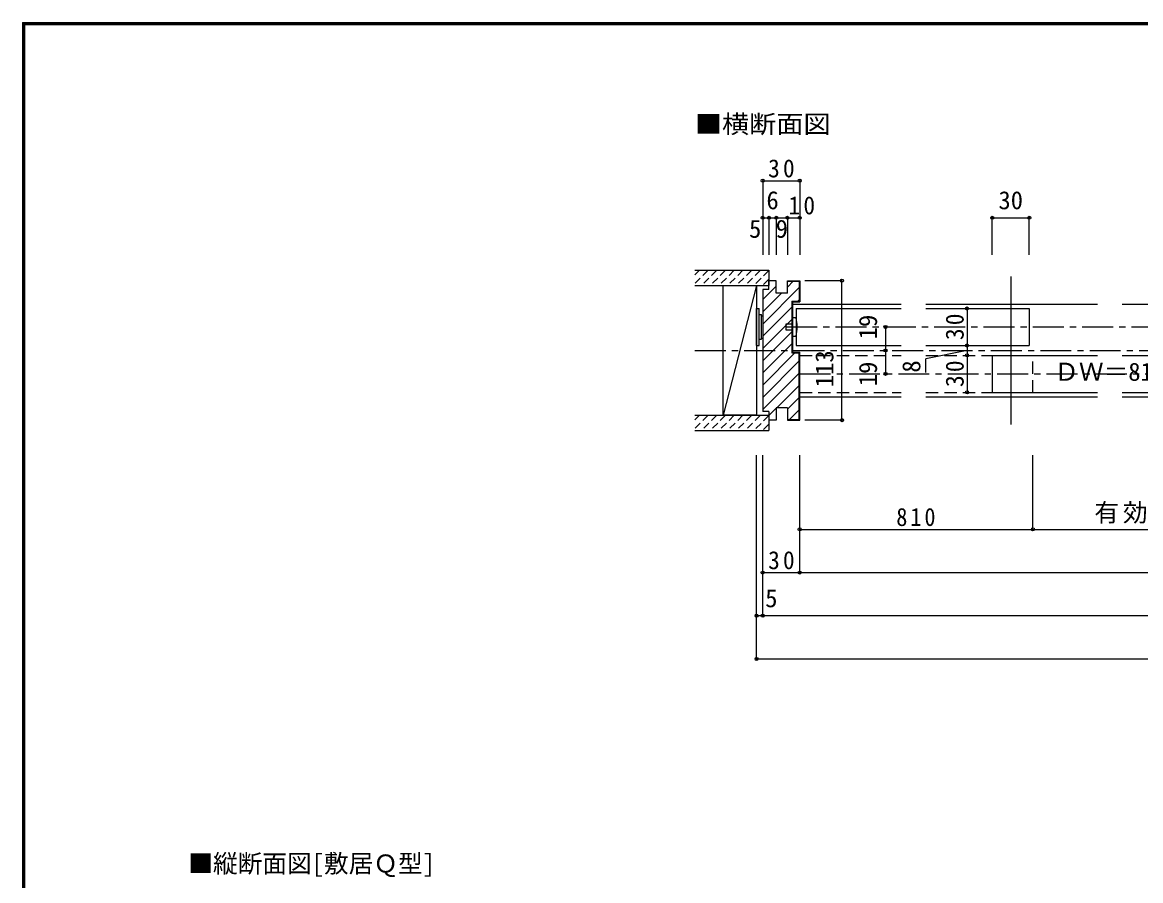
# Model space of a CAD drawing. Units: millimetres, scale not verified. Extents: x -973 to 977, y -718 to 696.
# Drawn here: x -973 to -67, y 0 to 696 of the extents above; entities that cross this region are included whole.
import ezdxf
from ezdxf.enums import TextEntityAlignment as Align

# ---------------------------------------------------------------- set-up
doc = ezdxf.new("R2010")
doc.units = ezdxf.units.MM
doc.header["$LTSCALE"] = 5
doc.header["$PDMODE"] = 32
doc.header["$PDSIZE"] = 2.5
for name, pattern in [('CHAIN1', [8, 5, -1, 1, -1]), ('DASHED1', [1.8, 1.2, -0.6]), ('DASHED2', [3, 2, -1])]:
    doc.linetypes.add(name, pattern=pattern)
for name, color, linetype in [('0-1_通り芯', 4, 'CHAIN1'), ('0-2_柱', 7, 'Continuous'), ('0-3_仕上', 2, 'Continuous'), ('0-4_枠', 3, 'Continuous'), ('0-6_扉', 6, 'Continuous'), ('0-7_金物', 7, 'Continuous'), ('0-A_文字', 7, 'Continuous'), ('0-B_寸法', 7, 'Continuous'), ('0-C_ﾊｯﾁ', 4, 'Continuous'), ('F-1_通り芯', 6, 'Continuous')]:
    doc.layers.add(name, color=color, linetype=linetype)
doc.styles.add('ＭＳ ゴシック', font='')
doc.styles.get('ＭＳ ゴシック').set_extended_font_data('MS Gothic')

msp = doc.modelspace()

# ---------------------------------------------------------------- linework, layer by layer
at = {"layer": '0-1_通り芯'}
for p, q in [((-354.316, 449), (357.698, 449)), ((-428.316, 430), (431.653, 430)), ((-343.316, 411), (346.698, 411))]:
    msp.add_line(p, q, dxfattribs=at)
at = {"layer": '0-2_柱'}
for p, q in [((-405.316, 482.5), (-378.316, 482.5)), ((-405.316, 377.5), (-405.316, 482.5)), ((-378.316, 482.5), (-405.316, 377.5)), ((-378.316, 482.5), (-378.316, 377.5)), ((-378.316, 377.5), (-405.316, 377.5))]:
    msp.add_line(p, q, dxfattribs=at)
at = {"layer": '0-3_仕上'}
for p, q in [((-428.316, 495), (-368.316, 495)), ((-368.316, 495), (-368.316, 482.5)), ((-428.316, 482.5), (-368.316, 482.5)), ((-428.316, 377.5), (-368.316, 377.5)), ((-368.316, 377.5), (-368.316, 365)), ((-428.316, 365), (-368.316, 365))]:
    msp.add_line(p, q, dxfattribs=at)
at = {"layer": '0-4_枠'}
for p, q in [((-368.316, 479.5), (-368.316, 486.5)), ((-362.316, 486.5), (-368.316, 486.5)), ((-362.316, 476.5), (-362.316, 486.5)), ((-353.316, 476.5), (-353.316, 486.5)), ((-353.316, 486.5), (-343.316, 486.5)), ((-353.316, 486), (-343.816, 486)), ((-343.816, 486), (-343.816, 470)), ((-343.316, 486.5), (-343.316, 469.5)), ((-368.316, 479.5), (-373.316, 479.5)), ((-373.316, 479.5), (-373.316, 380.5)), ((-353.316, 476.5), (-362.316, 476.5)), ((-349.816, 470), (-343.816, 470)), ((-349.816, 470), (-349.816, 428)), ((-349.316, 469.5), (-343.316, 469.5)), ((-349.316, 469.5), (-349.316, 428.5)), ((-349.816, 428), (-343.816, 428)), ((-349.316, 428.5), (-343.316, 428.5)), ((-343.816, 374), (-343.816, 428)), ((-343.316, 373.5), (-343.316, 428.5)), ((-362.316, 383.5), (-362.316, 373.5)), ((-353.316, 383.5), (-362.316, 383.5)), ((-353.316, 383.5), (-353.316, 373.5)), ((-368.316, 380.5), (-373.316, 380.5)), ((-368.316, 380.5), (-368.316, 373.5)), ((-362.316, 373.5), (-368.316, 373.5)), ((-353.316, 374), (-343.816, 374)), ((-353.316, 373.5), (-343.316, 373.5))]:
    msp.add_line(p, q, dxfattribs=at)
at = {"layer": '0-4_枠', "color": 4}
for p, q in [((-349.316, 467.5), (-261.066, 467.5)), ((-241.066, 467.5), (-102.066, 467.5)), ((-82.066, 467.5), (77.932, 467.5)), ((-343.316, 392.5), (-261.066, 392.5)), ((-241.066, 392.5), (-102.066, 392.5)), ((-82.066, 392.5), (77.932, 392.5))]:
    msp.add_line(p, q, dxfattribs=at)
at = {"layer": '0-6_扉', "color": 3}
msp.add_line((-172.312, 490), (-172.312, 370), dxfattribs=at)
at = {"layer": '0-6_扉'}
for p, q in [((-346.316, 464), (-346.316, 434)), ((-346.316, 464), (-261.066, 464)), ((-241.066, 464), (-157.312, 464)), ((-157.312, 464), (-157.312, 434)), ((-346.316, 434), (-261.066, 434)), ((-241.066, 434), (-157.312, 434)), ((-187.312, 426), (-187.312, 396)), ((-187.312, 426), (-102.066, 426)), ((-82.066, 426), (1.691, 426)), ((-187.312, 396), (-102.066, 396)), ((-82.066, 396), (1.691, 396))]:
    msp.add_line(p, q, dxfattribs=at)
at = {"layer": '0-6_扉', "color": 2, "linetype": 'DASHED2'}
for p, q in [((-343.316, 396), (-343.316, 426)), ((-343.316, 426), (-261.066, 426)), ((-241.066, 426), (-154.312, 426)), ((-154.312, 396), (-154.312, 426)), ((-343.316, 396), (-261.066, 396)), ((-241.066, 396), (-154.312, 396))]:
    msp.add_line(p, q, dxfattribs=at)
at = {"layer": '0-7_金物'}
for p, q in [((-378.316, 464.068), (-376.316, 464.068)), ((-378.316, 434.068), (-378.316, 464.068)), ((-376.316, 434.068), (-376.316, 464.068)), ((-376.316, 459.068), (-374.316, 459.068)), ((-374.316, 439.068), (-374.316, 459.068)), ((-374.316, 458.068), (-373.309, 458.068)), ((-354.316, 446.5), (-354.316, 451.5)), ((-354.316, 451.5), (-349.316, 451.5)), ((-349.316, 446.5), (-354.316, 446.5)), ((-376.316, 439.068), (-374.316, 439.068)), ((-374.316, 440.068), (-373.309, 440.068)), ((-349.316, 441.5), (-346.316, 441.5)), ((-378.316, 434.068), (-376.316, 434.068))]:
    msp.add_line(p, q, dxfattribs=at)
msp.add_lwpolyline([(-346.316, 456.5), (-349.316, 456.5), (-349.316, 441.5)], dxfattribs=at)
msp.add_arc((-373.941, 449), 28.625, 344.81071, 15.18929, dxfattribs=at)
at = {"layer": '0-B_寸法', "color": 4}
for p, q in [((-373.316, 567.5), (-373.316, 507.5)), ((-373.316, 567.5), (-343.316, 567.5)), ((-343.316, 567.5), (-343.316, 507.5)), ((-373.316, 537.5), (-343.316, 537.5)), ((-368.316, 537.5), (-368.316, 507.5)), ((-362.316, 537.5), (-362.316, 507.5)), ((-353.316, 537.5), (-353.316, 507.5)), ((-187.312, 537.5), (-157.312, 537.5)), ((-187.312, 507.5), (-187.312, 537.5)), ((-157.312, 507.5), (-157.312, 537.5)), ((-309.122, 486.5), (-339.186, 486.5)), ((-309.122, 373.5), (-309.122, 485.5)), ((-207.718, 464), (-207.718, 434)), ((-273.819, 449), (-273.819, 430)), ((-273.819, 430), (-273.819, 411)), ((-207.718, 430), (-241.173, 423.209)), ((-207.718, 434), (-207.718, 396)), ((-241.173, 412.166), (-241.173, 423.209)), ((-309.122, 373.5), (-339.186, 373.5)), ((-378.316, 180), (-378.316, 345)), ((-373.316, 215), (-373.316, 345)), ((-343.316, 250), (-343.316, 345)), ((-154.312, 285), (-154.312, 345)), ((-343.316, 285), (-154.312, 285)), ((-154.312, 285), (157.695, 285)), ((-373.316, 250), (-343.316, 250)), ((-343.316, 250), (346.698, 250)), ((-373.316, 215), (-378.316, 215)), ((376.698, 215), (-373.316, 215)), ((-378.316, 180), (381.684, 180))]:
    msp.add_line(p, q, dxfattribs=at)
at = {"layer": '0-B_寸法'}
for p in [(-373.316, 567.5), (-343.316, 567.5), (-373.316, 537.5), (-368.316, 537.5), (-362.316, 537.5), (-353.316, 537.5), (-343.316, 537.5), (-187.312, 537.5), (-157.312, 537.5), (-309.122, 486.5), (-207.718, 464), (-273.819, 449), (-207.718, 434), (-207.718, 434), (-273.819, 430), (-207.718, 426), (-273.819, 411), (-207.718, 396), (-309.122, 373.5), (-343.316, 285), (-154.312, 285), (-373.316, 250), (-343.316, 250), (-378.316, 215), (-373.316, 215), (-378.316, 180)]:
    msp.add_point(p, dxfattribs=at)
at = {"layer": '0-C_ﾊｯﾁ', "linetype": 'DASHED1'}
for p, q in [((-424.666, 495), (-428.316, 491.351)), ((-417.595, 495), (-428.316, 484.279)), ((-410.524, 495), (-423.024, 482.5)), ((-403.453, 495), (-415.953, 482.5)), ((-396.382, 495), (-408.882, 482.5)), ((-389.311, 495), (-401.811, 482.5)), ((-382.24, 495), (-394.74, 482.5)), ((-375.169, 495), (-387.669, 482.5)), ((-368.316, 494.782), (-380.598, 482.5)), ((-368.316, 487.711), (-373.527, 482.5)), ((-424.666, 377.5), (-428.316, 373.851)), ((-417.595, 377.5), (-428.316, 366.779)), ((-410.524, 377.5), (-423.024, 365)), ((-403.453, 377.5), (-415.953, 365)), ((-396.382, 377.5), (-408.882, 365)), ((-389.311, 377.5), (-401.811, 365)), ((-382.24, 377.5), (-394.74, 365)), ((-375.169, 377.5), (-387.669, 365)), ((-368.316, 377.282), (-380.598, 365)), ((-368.316, 370.211), (-373.527, 365))]:
    msp.add_line(p, q, dxfattribs=at)
at = {"layer": '0-C_ﾊｯﾁ'}
for p, q in [((-373.316, 471.184), (-362.316, 482.184)), ((-373.316, 451.385), (-343.816, 480.885)), ((-368.316, 486.084), (-367.9, 486.5)), ((-353.316, 481.285), (-348.601, 486)), ((-373.316, 461.285), (-358.101, 476.5)), ((-373.316, 441.486), (-349.816, 464.986)), ((-344.802, 470), (-343.816, 470.986)), ((-373.316, 431.586), (-349.816, 455.086)), ((-373.316, 421.687), (-349.816, 445.187)), ((-373.316, 411.787), (-349.816, 435.287)), ((-373.316, 401.888), (-347.204, 428)), ((-373.316, 391.988), (-343.816, 421.488)), ((-373.316, 382.089), (-343.816, 411.589)), ((-362.005, 383.5), (-343.816, 401.689)), ((-353.316, 382.29), (-343.816, 391.79)), ((-368.316, 377.189), (-362.316, 383.189)), ((-351.706, 374), (-343.816, 381.89))]:
    msp.add_line(p, q, dxfattribs=at)
at = {"layer": 'F-1_通り芯'}
for p, q in [((-973.347, 695.833), (-973.347, -700.833)), ((-973.347, 695.833), (976.653, 695.833)), ((-973.347, 695), (976.653, 695)), ((-973.347, 694.167), (976.653, 694.167)), ((-972.514, 695.833), (-972.514, -700.833)), ((-971.68, 695.833), (-971.68, -700.833))]:
    msp.add_line(p, q, dxfattribs=at)

# ---------------------------------------------------------------- texts
at = {"layer": '0-A_文字', "style": 'ＭＳ ゴシック', "width": 1.1}
msp.add_text('■横断面図', height=14.66, dxfattribs=at).set_placement((-428.316, 601.667), align=Align.BOTTOM_LEFT)
at = {"layer": '0-A_文字', "style": 'ＭＳ ゴシック'}
msp.add_text('■縦断面図[敷居Ｑ型]', height=14.66, dxfattribs=at).set_placement((-838.847, 2.5), align=Align.BOTTOM_LEFT)
at = {"layer": '0-B_寸法', "style": 'ＭＳ ゴシック'}
for s, p in [('6', (-370.316, 540)), ('30', (-182.312, 540)), ('5', (-384.431, 516.882)), ('9', (-362.816, 516.882)), ('ＤＷ＝810', (-137.066, 401)), ('5', (-371.316, 217.5))]:
    msp.add_text(s, height=14.66, dxfattribs=at).set_placement(p, align=Align.BOTTOM_LEFT)
for s, p in [('19', (-276.319, 439)), ('113', (-311.622, 400.15)), ('19', (-276.319, 401)), ('8', (-241.173, 411.997))]:
    msp.add_text(s, height=14.66, rotation=90, dxfattribs=at).set_placement(p, align=Align.BOTTOM_LEFT)
at = {"layer": '0-B_寸法', "char_height": 14.66, "attachment_point": 7, "style": 'ＭＳ ゴシック'}
for s, insert in [('\\T1.27;\\W0.95;30', (-368.941, 570)), ('\\T1.27;\\W0.95;10', (-352.394, 540)), ('\\T1.27;\\W0.9;810', (-265.064, 287.5)), ('\\T1.16;有効開口寸法＝1,554', (-104.559, 287.5)), ('\\T1.27;\\W0.95;30', (-368.941, 252.5))]:
    msp.add_mtext(s, dxfattribs=dict(at, insert=insert))
at = {"layer": '0-B_寸法', "char_height": 14.66, "attachment_point": 7, "rotation": 90, "style": 'ＭＳ ゴシック'}
for insert in [(-210.218, 438.375), (-210.218, 400.375)]:
    msp.add_mtext('\\T1.27;\\W0.95;30', dxfattribs=dict(at, insert=insert))

doc.saveas('drawing.dxf')
